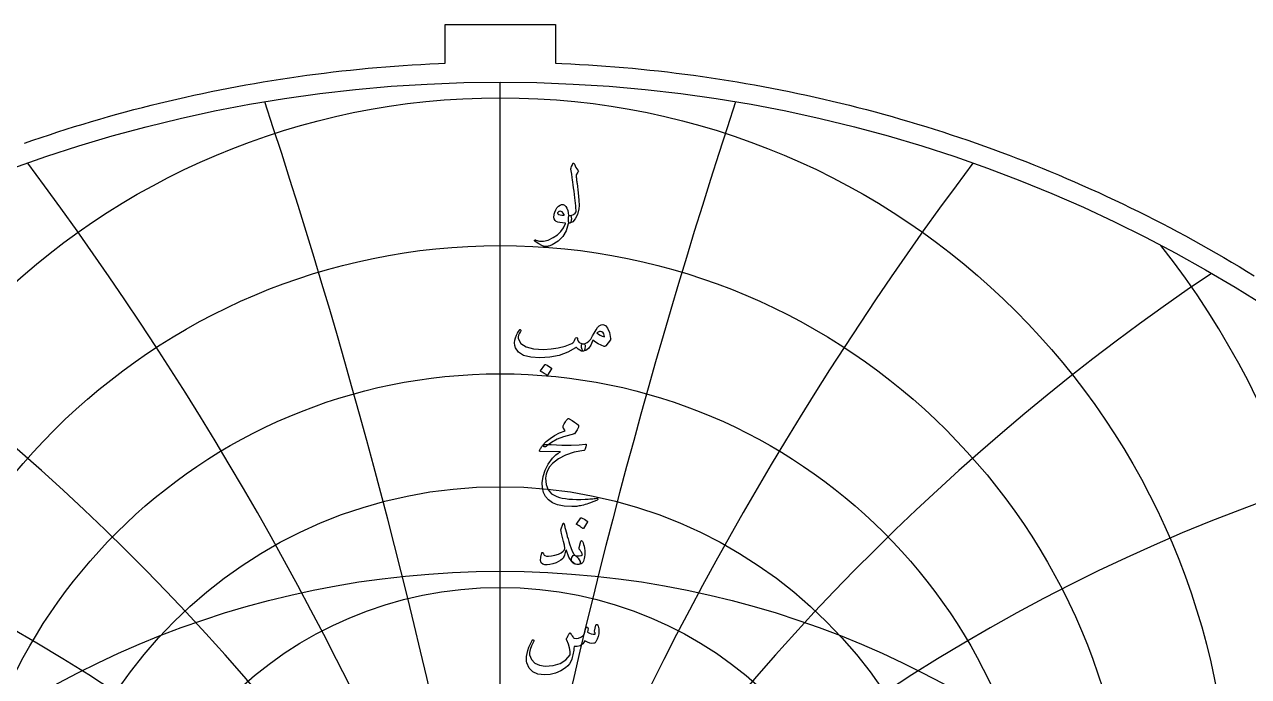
# Model space of a CAD drawing. Header units: millimetres. Extents: x -59 to 59, y -59 to 61.
# Drawn here: x -19.6 to 30.9, y 33.9 to 60.9 of the extents above; entities that cross this region are included whole.
import ezdxf

# ---------------------------------------------------------------- set-up
doc = ezdxf.new("R2010")
doc.units = ezdxf.units.MM
for name, color, linetype in [('CUT_OUTER', 1, 'Continuous'), ('ENGRAVE', 7, 'Continuous'), ('ENGRAVE_FINE', 8, 'Continuous'), ('TEXT', 5, 'Continuous')]:
    doc.layers.add(name, color=color, linetype=linetype)

msp = doc.modelspace()

# ---------------------------------------------------------------- linework, layer by layer
at = {"layer": 'CUT_OUTER'}
msp.add_lwpolyline([(-19.6429, 55.9787), (-19.299, 56.0982), (-18.9545, 56.2155), (-18.6092, 56.3308), (-18.2632, 56.4439), (-17.9165, 56.5549), (-17.5692, 56.6637), (-17.2211, 56.7705), (-16.8725, 56.8751), (-16.5232, 56.9775), (-16.1733, 57.0779), (-15.8227, 57.176), (-15.4716, 57.272), (-15.1199, 57.3659), (-14.7676, 57.4576), (-14.4148, 57.5471), (-14.0614, 57.6345), (-13.7075, 57.7197), (-13.3531, 57.8027), (-12.9982, 57.8835), (-12.6428, 57.9622), (-12.2869, 58.0387), (-11.9305, 58.113), (-11.5737, 58.1851), (-11.2165, 58.255), (-10.8588, 58.3227), (-10.5008, 58.3883), (-10.1423, 58.4516), (-9.7835, 58.5127), (-9.4243, 58.5717), (-9.0647, 58.6284), (-8.7048, 58.6829), (-8.3446, 58.7352), (-7.984, 58.7853), (-7.6232, 58.8332), (-7.262, 58.8788), (-6.9006, 58.9223), (-6.5389, 58.9635), (-6.177, 59.0025), (-5.8149, 59.0393), (-5.4525, 59.0739), (-5.0899, 59.1062), (-4.7272, 59.1364), (-4.3642, 59.1643), (-4.0011, 59.1899), (-3.6379, 59.2134), (-3.2745, 59.2346), (-2.9109, 59.2535), (-2.5473, 59.2703), (-2.275, 59.2812), (-2.275, 60.885), (2.275, 60.885), (2.275, 59.2812), (2.5473, 59.2703), (2.9109, 59.2535), (3.2745, 59.2346), (3.6379, 59.2134), (4.0011, 59.1899), (4.3642, 59.1643), (4.7272, 59.1364), (5.0899, 59.1062), (5.4525, 59.0739), (5.8149, 59.0393), (6.177, 59.0025), (6.5389, 58.9635), (6.9006, 58.9223), (7.262, 58.8788), (7.6232, 58.8332), (7.984, 58.7853), (8.3446, 58.7352), (8.7048, 58.6829), (9.0647, 58.6284), (9.4243, 58.5717), (9.7835, 58.5127), (10.1423, 58.4516), (10.5008, 58.3883), (10.8588, 58.3227), (11.2165, 58.255), (11.5737, 58.1851), (11.9305, 58.113), (12.2869, 58.0387), (12.6428, 57.9622), (12.9982, 57.8835), (13.3531, 57.8027), (13.7075, 57.7197), (14.0614, 57.6345), (14.4148, 57.5471), (14.7676, 57.4576), (15.1199, 57.3659), (15.4716, 57.272), (15.8227, 57.176), (16.1733, 57.0779), (16.5232, 56.9775), (16.8725, 56.8751), (17.2211, 56.7705), (17.5692, 56.6637), (17.9165, 56.5549), (18.2632, 56.4439), (18.6092, 56.3308), (18.9545, 56.2155), (19.299, 56.0982), (19.6429, 55.9787), (19.986, 55.8571), (20.3283, 55.7334), (20.6699, 55.6076), (21.0108, 55.4798), (21.3508, 55.3498), (21.69, 55.2177), (22.0284, 55.0836), (22.366, 54.9474), (22.7027, 54.8092), (23.0386, 54.6688), (23.3736, 54.5264), (23.7077, 54.382), (24.0409, 54.2355), (24.3733, 54.087), (24.7047, 53.9364), (25.0352, 53.7838), (25.3647, 53.6292), (25.6933, 53.4725), (26.0209, 53.3139), (26.3475, 53.1532), (26.6732, 52.9905), (26.9978, 52.8259), (27.3215, 52.6592), (27.6441, 52.4906), (27.9656, 52.32), (28.2861, 52.1474), (28.6056, 51.9729), (28.9239, 51.7964), (29.2412, 51.6179), (29.5574, 51.4375), (29.8724, 51.2552), (30.1863, 51.0709), (30.4991, 50.8847), (30.8108, 50.6967), (31.1213, 50.5066)], dxfattribs=at)
at = {"layer": 'ENGRAVE'}
msp.add_lwpolyline([(0, -58.5), (0, 58.5)], dxfattribs=at)
for centre, radius in [((0, 0), 58.5), ((0, 27.7565), 30.0986), ((0, 25.7082), 26.0424), ((0, 24.0628), 22.3909), ((0, 22.7386), 19.0514), ((0, 0), 38.2935), ((0, 21.6769), 15.9539)]:
    msp.add_circle(centre, radius, dxfattribs=at)
for centre, radius, start, end in [((0, 30.3232), 34.6862, 141.84372, 38.15628), ((0, 33.5765), 39.9846, 164.9746, 15.0254), ((0, 37.769), 46.2584, 182.36325, 357.63675)]:
    msp.add_arc(centre, radius, start, end, dxfattribs=at)
at = {"layer": 'ENGRAVE_FINE'}
for centre, radius, start, end in [((-271.9302, -28.8562), 276.1252, 3.353515, 18.265516), ((-271.9302, -28.8562), 276.1252, 3.353515, 18.265516), ((271.9302, -28.8562), 276.1252, 161.734484, 176.646485), ((271.9302, -28.8562), 276.1252, 161.734484, 176.646485), ((-131.7378, -28.8562), 140.1924, 6.752866, 36.81557), ((-131.7378, -28.8562), 140.1924, 6.752866, 36.81557), ((131.7378, -28.8562), 140.1924, 143.18443, 173.247134), ((131.7378, -28.8562), 140.1924, 143.18443, 173.247134), ((-83.0495, -28.8562), 95.8973, 10.24626, 55.951318), ((-83.0495, -28.8562), 95.8973, 10.24626, 55.951318), ((83.0495, -28.8562), 95.8973, 124.048682, 169.75374), ((83.0495, -28.8562), 95.8973, 124.048682, 169.75374), ((-57.143, -28.8562), 74.5948, 13.886891, 75.995644), ((-57.143, -28.8562), 74.5948, 13.886891, 75.995644), ((57.143, -28.8562), 74.5948, 104.004356, 166.113109), ((57.143, -28.8562), 74.5948, 104.004356, 166.113109)]:
    msp.add_arc(centre, radius, start, end, dxfattribs=at)
at = {"layer": 'TEXT'}
for points in [[(2.9234, 54.9636), (2.9468, 55.02), (2.9649, 55.0648), (2.9779, 55.0978), (2.9857, 55.1192), (2.9918, 55.1329), (2.9995, 55.1426), (3.0091, 55.1484), (3.0203, 55.1504), (3.0331, 55.1482), (3.0437, 55.1417), (3.0521, 55.1309), (3.0584, 55.1158), (3.0871, 55.0416), (3.1215, 54.9748), (3.1615, 54.9153), (3.2071, 54.8632), (3.2199, 54.8466), (3.2236, 54.8278), (3.2181, 54.8068), (3.2037, 54.7837), (3.1275, 54.6764), (3.1327, 54.6284), (3.1379, 54.5813), (3.1431, 54.535), (3.1483, 54.4896), (3.1535, 54.445), (3.1587, 54.4014), (3.1639, 54.3585), (3.1691, 54.3166), (3.2169, 53.9282), (3.246, 53.6247), (3.2566, 53.4058), (3.2486, 53.2718), (3.1833, 53.0285), (3.0981, 52.8488), (2.9931, 52.7327), (2.8681, 52.6802), (2.8646, 52.6802), (2.8612, 52.6802), (2.8577, 52.6802), (2.8542, 52.6802), (2.8337, 52.6996), (2.8205, 52.7442), (2.8147, 52.8138), (2.8162, 52.9085), (2.8194, 52.9435), (2.8292, 52.9691), (2.8454, 52.9851), (2.8681, 52.9915), (2.9559, 53.0091), (3.0289, 53.0408), (3.0873, 53.0869), (3.131, 53.1472), (3.1281, 53.2197), (3.1228, 53.302), (3.1151, 53.3944), (3.1051, 53.4967), (3.0928, 53.6084), (3.0787, 53.7293), (3.0626, 53.8593), (3.0445, 53.9983), (3.0279, 54.135), (3.0125, 54.2578), (2.9985, 54.3668), (2.9857, 54.4619), (2.9747, 54.5432), (2.9658, 54.6107), (2.9591, 54.6643), (2.9546, 54.7041), (2.92, 54.9013), (2.9189, 54.9207), (2.9191, 54.9376), (2.9206, 54.9519), (2.9234, 54.9636)], [(2.7989, 52.6421), (2.7178, 52.3573), (2.5818, 52.1188), (2.3909, 51.9266), (2.145, 51.7807), (2.1106, 51.7658), (2.0767, 51.7525), (2.0432, 51.7408), (2.0101, 51.7305), (1.9776, 51.7219), (1.9461, 51.7154), (1.9154, 51.7107), (1.8855, 51.708), (1.8111, 51.7186), (1.7125, 51.7573), (1.5897, 51.8241), (1.4427, 51.919), (1.4269, 51.9327), (1.4176, 51.9459), (1.4148, 51.9586), (1.4185, 51.9709), (1.4267, 51.9804), (1.4375, 51.9848), (1.4509, 51.9839), (1.4669, 51.9779), (1.6198, 51.9283), (1.7912, 51.9286), (1.9813, 51.9785), (2.19, 52.0782), (2.3604, 52.1939), (2.5013, 52.3299), (2.6129, 52.4862), (2.6951, 52.6629), (2.6944, 52.6691), (2.6925, 52.6741), (2.6893, 52.6778), (2.6847, 52.6802), (2.5656, 52.6871), (2.4642, 52.7009), (2.3805, 52.7217), (2.3145, 52.7494), (2.2635, 52.7922), (2.2315, 52.8514), (2.2185, 52.9271), (2.2246, 53.0192), (2.2265, 53.0314), (2.2289, 53.0439), (2.2317, 53.0565), (2.235, 53.0694), (2.2386, 53.0827), (2.2427, 53.0966), (2.2473, 53.1112), (2.2522, 53.1265), (2.2929, 53.2253), (2.3422, 53.3072), (2.4002, 53.3723), (2.4667, 53.4205), (2.5349, 53.4469), (2.5974, 53.4465), (2.6542, 53.4192), (2.7055, 53.3652), (2.7502, 53.2899), (2.7842, 53.2026), (2.8073, 53.1031), (2.8196, 52.9915), (2.8264, 52.9916), (2.833, 52.992), (2.8394, 52.9925), (2.8456, 52.9933), (2.8517, 52.994), (2.8581, 52.9946), (2.8647, 52.9949), (2.8715, 52.995), (2.8949, 52.99), (2.913, 52.9751), (2.926, 52.9502), (2.9338, 52.9154), (2.937, 52.8772), (2.9364, 52.8384), (2.9319, 52.7993), (2.9234, 52.7597), (2.9124, 52.7249), (2.9001, 52.7001), (2.8865, 52.6851), (2.8715, 52.6802), (2.8058, 52.6802), (2.8054, 52.6739), (2.8041, 52.6655), (2.8019, 52.6549), (2.7989, 52.6421)], [(2.6328, 53.0296), (2.5965, 53.093), (2.5567, 53.1377), (2.5135, 53.1639), (2.4667, 53.1714), (2.4389, 53.1641), (2.414, 53.1524), (2.3922, 53.1364), (2.3733, 53.1161), (2.3673, 53.1053), (2.3664, 53.0936), (2.3707, 53.0811), (2.3803, 53.0677), (2.4159, 53.0363), (2.4676, 53.0149), (2.5353, 53.0034), (2.619, 53.0019), (2.6276, 53.0036), (2.6328, 53.0088), (2.6345, 53.0175), (2.6328, 53.0296)], [(0.7888, 48.262), (0.8011, 48.2754), (0.8139, 48.281), (0.8271, 48.2788), (0.8407, 48.2689), (0.8511, 48.2559), (0.8545, 48.2412), (0.8511, 48.2248), (0.8407, 48.2066), (0.7879, 48.1249), (0.7542, 48.0492), (0.7395, 47.9796), (0.7438, 47.916), (0.8522, 47.7071), (1.063, 47.5614), (1.3763, 47.4788), (1.7921, 47.4593), (2.1007, 47.482), (2.3967, 47.5294), (2.6802, 47.6014), (2.9511, 47.698), (2.9989, 47.7264), (3.0385, 47.7698), (3.0698, 47.8284), (3.093, 47.9022), (3.1007, 47.9231), (3.1137, 47.9376), (3.1319, 47.9456), (3.1552, 47.9471), (3.1719, 47.94), (3.1838, 47.9255), (3.1909, 47.9037), (3.1933, 47.8745), (3.2095, 47.8023), (3.2547, 47.7482), (3.3289, 47.7123), (3.432, 47.6946), (3.4692, 47.6864), (3.4943, 47.6652), (3.5072, 47.631), (3.5081, 47.5839), (3.4956, 47.4961), (3.4787, 47.4334), (3.4575, 47.3957), (3.432, 47.3832), (3.3561, 47.3932), (3.2841, 47.423), (3.216, 47.4727), (3.1518, 47.5424), (3.1464, 47.5452), (3.1371, 47.5432), (3.1239, 47.5365), (3.1068, 47.5251), (2.7842, 47.3434), (2.4322, 47.2137), (2.0507, 47.1358), (1.6399, 47.1099), (1.2602, 47.1358), (0.9652, 47.2137), (0.7551, 47.3434), (0.6297, 47.5251), (0.6011, 47.6265), (0.5916, 47.73), (0.6011, 47.8358), (0.6297, 47.9437), (0.6682, 48.044), (0.7075, 48.1305), (0.7477, 48.2031), (0.7888, 48.262)], [(4.2346, 48.4834), (4.343, 48.4449), (4.4327, 48.3363), (4.5039, 48.1577), (4.5564, 47.9091), (4.5583, 47.8911), (4.5573, 47.8753), (4.5532, 47.8617), (4.546, 47.8503), (4.3557, 47.6115), (4.3425, 47.5971), (4.3272, 47.5882), (4.3097, 47.5849), (4.29, 47.5873), (4.1607, 47.6314), (4.0392, 47.6877), (3.9254, 47.756), (3.8195, 47.8364), (3.7341, 47.6381), (3.6404, 47.4965), (3.5386, 47.4115), (3.4285, 47.3832), (3.4162, 47.3877), (3.4035, 47.4014), (3.3903, 47.4241), (3.3766, 47.4559), (3.3557, 47.5346), (3.3481, 47.5977), (3.3539, 47.6453), (3.3732, 47.6773), (3.3844, 47.6848), (3.3974, 47.6903), (3.4121, 47.6935), (3.4285, 47.6946), (3.5072, 47.708), (3.5842, 47.7447), (3.6595, 47.8049), (3.733, 47.8883), (3.7652, 47.9368), (3.8134, 48.0163), (3.8776, 48.127), (3.9579, 48.2689), (4.0206, 48.3627), (4.0876, 48.4298), (4.159, 48.47), (4.2346, 48.4834)], [(3.9855, 48.1443), (4.0504, 48.0903), (4.1239, 48.0457), (4.2061, 48.0107), (4.2969, 47.9852), (4.2919, 48.0533), (4.2736, 48.1089), (4.2418, 48.1519), (4.1966, 48.1824), (4.1445, 48.1982), (4.0919, 48.1971), (4.039, 48.1791), (3.9855, 48.1443)], [(1.8371, 46.8262), (1.8414, 46.8305), (1.8475, 46.8331), (1.8553, 46.834), (1.8648, 46.8331), (1.932, 46.8059), (1.9954, 46.7726), (2.0548, 46.7332), (2.1104, 46.6878), (2.1158, 46.6809), (2.1182, 46.674), (2.1175, 46.6671), (2.1139, 46.6601), (1.9513, 46.3972), (1.9452, 46.3909), (1.9374, 46.3894), (1.9279, 46.3927), (1.9167, 46.4007), (1.9069, 46.4076), (1.8916, 46.418), (1.8706, 46.4318), (1.844, 46.4491), (1.8114, 46.4699), (1.7722, 46.4941), (1.7266, 46.5217), (1.6745, 46.5529), (1.6676, 46.5581), (1.6641, 46.5633), (1.6641, 46.5685), (1.6676, 46.5736)], [(2.92, 43.9269), (2.6177, 43.848), (2.3509, 43.7462), (2.1195, 43.6214), (1.9236, 43.4737), (1.8935, 43.451), (1.8656, 43.4382), (1.8399, 43.4354), (1.8163, 43.4426), (1.7889, 43.4752), (1.793, 43.5213), (1.8287, 43.5807), (1.8959, 43.6536), (2.0548, 43.7855), (2.2375, 43.9044), (2.444, 44.0104), (2.6743, 44.1034), (2.6086, 44.2002), (2.5963, 44.2245), (2.5904, 44.2487), (2.5911, 44.2729), (2.5982, 44.2971), (2.6447, 44.3894), (2.6873, 44.4658), (2.726, 44.5261), (2.7608, 44.5704), (2.7831, 44.5914), (2.8049, 44.6024), (2.8263, 44.6035), (2.8473, 44.5946), (2.9691, 44.5259), (3.0713, 44.4614), (3.1541, 44.4013), (3.2175, 44.3455), (3.2298, 44.3276), (3.2357, 44.3049), (3.235, 44.2774), (3.2279, 44.2452), (3.2056, 44.1948), (3.1699, 44.1336), (3.1208, 44.0616), (3.0584, 43.9788), (3.0419, 43.9665), (3.0134, 43.9537), (2.9727, 43.9406), (2.92, 43.9269)], [(2.1035, 43.5256), (2.5474, 43.51), (2.9312, 43.5083), (3.2549, 43.5204), (3.5185, 43.5464), (3.5266, 43.5473), (3.5336, 43.5468), (3.5396, 43.5447), (3.5444, 43.5412), (3.548, 43.5363), (3.5501, 43.5304), (3.5506, 43.5233), (3.5496, 43.5152), (3.5428, 43.4837), (3.5362, 43.4547), (3.5298, 43.4283), (3.5237, 43.4045), (3.5177, 43.3833), (3.512, 43.3647), (3.5065, 43.3487), (3.5012, 43.3353), (3.4899, 43.3139), (3.477, 43.2981), (3.4623, 43.288), (3.4458, 43.2834), (3.0462, 43.211), (2.6985, 43.0975), (2.4027, 42.9429), (2.1588, 42.7472), (2.0356, 42.6064), (1.9461, 42.4574), (1.8903, 42.3002), (1.8682, 42.1348), (1.8894, 41.8751), (1.9737, 41.6634), (2.1212, 41.4997), (2.3318, 41.3841), (2.441, 41.349), (2.561, 41.3201), (2.6918, 41.2971), (2.8335, 41.2803), (2.9857, 41.2692), (3.1483, 41.2638), (3.3213, 41.2641), (3.5047, 41.2699), (3.5698, 41.2736), (3.634, 41.2777), (3.697, 41.2822), (3.7589, 41.2872), (3.8194, 41.2926), (3.8779, 41.2984), (3.9344, 41.3047), (3.989, 41.3114), (4.0057, 41.3123), (4.0176, 41.308), (4.0247, 41.2984), (4.0271, 41.2837), (4.0258, 41.2667), (4.0219, 41.2535), (4.0154, 41.2442), (4.0063, 41.2388), (3.9086, 41.1975), (3.816, 41.1601), (3.7287, 41.1265), (3.6465, 41.0969), (3.5697, 41.071), (3.4986, 41.0485), (3.4331, 41.0294), (3.3732, 41.0139), (3.3169, 41.0024), (3.262, 40.9923), (3.2087, 40.9834), (3.157, 40.9758), (3.1065, 40.97), (3.0571, 40.9663), (3.0087, 40.9648), (2.9615, 40.9654), (2.6389, 40.9905), (2.3699, 41.045), (2.1545, 41.1289), (1.9928, 41.2422), (1.8741, 41.3838), (1.7912, 41.5493), (1.7443, 41.7385), (1.7333, 41.9515), (1.7672, 42.2157), (1.8483, 42.4721), (1.9766, 42.7208), (2.1519, 42.9617), (2.2205, 43.0345), (2.2981, 43.1044), (2.3848, 43.1712), (2.4806, 43.235), (1.6433, 43.2419), (1.6232, 43.2506), (1.6148, 43.2661), (1.618, 43.2886), (1.633, 43.318), (1.6611, 43.3608), (1.6866, 43.3993), (1.7095, 43.4335), (1.7298, 43.4633), (1.7476, 43.4886), (1.7627, 43.5092), (1.7752, 43.525), (1.7852, 43.536), (1.8077, 43.5379), (1.8682, 43.5368), (1.9668, 43.5327), (2.1035, 43.5256)], [(3.3196, 40.4978), (3.3239, 40.5021), (3.3299, 40.5047), (3.3377, 40.5056), (3.3472, 40.5047), (3.4145, 40.4775), (3.4778, 40.4442), (3.5373, 40.4048), (3.5929, 40.3594), (3.5983, 40.3525), (3.6007, 40.3456), (3.6, 40.3387), (3.5963, 40.3318), (3.4337, 40.0688), (3.4277, 40.0625), (3.4199, 40.061), (3.4104, 40.0643), (3.3991, 40.0723), (3.3894, 40.0792), (3.3741, 40.0896), (3.3531, 40.1034), (3.3265, 40.1207), (3.2938, 40.1415), (3.2547, 40.1657), (3.2091, 40.1934), (3.157, 40.2245), (3.15, 40.2297), (3.1466, 40.2349), (3.1466, 40.2401), (3.15, 40.2453)], [(2.6518, 40.2003), (2.6717, 40.1096), (2.6934, 40.0174), (2.7167, 39.9236), (2.7418, 39.8284), (2.7686, 39.7312), (2.7971, 39.6316), (2.8274, 39.5296), (2.8594, 39.4253), (2.9241, 39.2376), (2.9831, 39.0966), (3.0365, 39.0024), (3.0843, 38.9548), (3.126, 38.9265), (3.1682, 38.8865), (3.2108, 38.8348), (3.2538, 38.7714), (3.2945, 38.6929), (3.3057, 38.6339), (3.2876, 38.5943), (3.24, 38.5742), (3.0862, 38.5898), (2.9502, 38.6919), (2.832, 38.8804), (2.7314, 39.1555), (2.7293, 39.16), (2.7262, 39.1632), (2.7223, 39.1652), (2.7176, 39.1658), (2.7141, 39.1652), (2.7107, 39.1632), (2.7072, 39.16), (2.7037, 39.1555), (2.694, 39.1109), (2.6821, 39.0638), (2.6681, 39.014), (2.6518, 38.9617), (2.6341, 38.9122), (2.6155, 38.8709), (2.5961, 38.8378), (2.5757, 38.813), (2.5026, 38.7492), (2.4114, 38.6927), (2.302, 38.6436), (2.1744, 38.6019), (2.0447, 38.571), (1.9322, 38.5578), (1.8371, 38.5623), (1.7592, 38.5846), (1.6926, 38.6404), (1.6624, 38.7386), (1.6684, 38.8791), (1.7108, 39.0621), (1.7149, 39.0681), (1.7203, 39.0724), (1.727, 39.075), (1.735, 39.0759), (1.7445, 39.0748), (1.7523, 39.0716), (1.7584, 39.0662), (1.7627, 39.0586), (1.7791, 39.0203), (1.7973, 38.9885), (1.8172, 38.9632), (1.8388, 38.9444), (1.9063, 38.9193), (1.998, 38.9133), (2.1139, 38.9263), (2.254, 38.9583), (2.4034, 39.0063), (2.5195, 39.0603), (2.6023, 39.1204), (2.6518, 39.1866), (2.6601, 39.2536), (2.6467, 39.3682), (2.6116, 39.5304), (2.555, 39.7401), (2.5277, 39.8506), (2.5117, 39.9399), (2.507, 40.0081), (2.5135, 40.055), (2.5792, 40.2418), (2.5863, 40.2615), (2.5939, 40.2755), (2.6019, 40.284), (2.6103, 40.2868), (2.6207, 40.2814), (2.6311, 40.2652), (2.6415, 40.2381), (2.6518, 40.2003)], [(3.3507, 39.0828), (3.3304, 39.1168), (3.3109, 39.1459), (3.2923, 39.1704), (3.2746, 39.1901), (3.2618, 39.2069), (3.2547, 39.2264), (3.2532, 39.2484), (3.2573, 39.2731), (3.3299, 39.536), (3.3401, 39.5589), (3.3533, 39.5654), (3.3695, 39.5555), (3.3888, 39.5291), (3.4177, 39.4731), (3.4424, 39.4054), (3.4627, 39.3261), (3.4787, 39.235), (3.488, 39.1477), (3.4917, 39.0621), (3.4897, 38.9782), (3.4822, 38.896), (3.4698, 38.8244), (3.4536, 38.7619), (3.4335, 38.7085), (3.4095, 38.6642), (3.3799, 38.6313), (3.3395, 38.6054), (3.2882, 38.5863), (3.2261, 38.5742), (3.1626, 38.5719), (3.1033, 38.582), (3.0484, 38.6047), (2.9978, 38.64), (2.9587, 38.6847), (2.9381, 38.736), (2.9362, 38.7937), (2.9528, 38.8579), (2.9794, 38.9105), (3.0108, 38.9436), (3.0469, 38.9572), (3.0878, 38.9513), (3.182, 38.9286), (3.2642, 38.9263), (3.3343, 38.9442), (3.3922, 38.9825), (3.3935, 38.9926), (3.387, 39.0128), (3.3728, 39.0428), (3.3507, 39.0828)], [(3.9475, 36.0646), (3.9535, 36.0797), (3.9613, 36.0905), (3.9708, 36.097), (3.9821, 36.0992), (3.9966, 36.0974), (4.0089, 36.0922), (4.0191, 36.0836), (4.0271, 36.0715), (4.0467, 36.0282), (4.0608, 35.9746), (4.0692, 35.9106), (4.072, 35.8362), (4.0645, 35.7147), (4.0418, 35.5992), (4.0039, 35.4898), (3.951, 35.3865), (3.9328, 35.3616), (3.9129, 35.3424), (3.8913, 35.3287), (3.8679, 35.3207), (3.7834, 35.3153), (3.6923, 35.3303), (3.5948, 35.3655), (3.4908, 35.4211), (3.4032, 35.3011), (3.2997, 35.2213), (3.1801, 35.1817), (3.0445, 35.1824), (3.0401, 35.1094), (3.0337, 35.0392), (3.0254, 34.9719), (3.0151, 34.9073), (3.0029, 34.8451), (2.9887, 34.7849), (2.9726, 34.7267), (2.9546, 34.6703), (2.9126, 34.5687), (2.856, 34.4749), (2.7846, 34.3888), (2.6985, 34.3105), (2.4972, 34.1765), (2.2843, 34.0822), (2.0596, 34.0277), (1.8232, 34.013), (1.5571, 34.0491), (1.3467, 34.1436), (1.1921, 34.2965), (1.0933, 34.5077), (1.0799, 34.5838), (1.0777, 34.6738), (1.0868, 34.7776), (1.1071, 34.8952), (1.1397, 35.0241), (1.1858, 35.1581), (1.2453, 35.2974), (1.3181, 35.4418), (1.324, 35.4509), (1.3311, 35.4574), (1.3395, 35.4613), (1.3493, 35.4626), (1.359, 35.4617), (1.3674, 35.4591), (1.3746, 35.4548), (1.3804, 35.4487), (1.3843, 35.4399), (1.3856, 35.4306), (1.3843, 35.4209), (1.3804, 35.4107), (1.2879, 35.2185), (1.2282, 35.0604), (1.2014, 34.9365), (1.2074, 34.8468), (1.2948, 34.6489), (1.4323, 34.5051), (1.62, 34.4154), (1.8578, 34.3797), (2.1904, 34.4009), (2.4719, 34.4852), (2.7024, 34.6327), (2.8819, 34.8433), (2.8813, 34.9821), (2.8586, 35.1287), (2.8138, 35.2831), (2.747, 35.4453), (2.7386, 35.4617), (2.734, 35.4764), (2.7334, 35.4894), (2.7366, 35.5006), (2.7552, 35.5392), (2.7729, 35.5755), (2.7898, 35.6093), (2.8058, 35.6408), (2.8209, 35.6694), (2.8352, 35.6948), (2.8486, 35.717), (2.8612, 35.7359), (2.8683, 35.7439), (2.8759, 35.7471), (2.8839, 35.7456), (2.8923, 35.7394), (2.8966, 35.7346), (2.9027, 35.7273), (2.9105, 35.7173), (2.92, 35.7048), (2.9308, 35.6896), (2.9425, 35.6719), (2.955, 35.6516), (2.9684, 35.6287), (2.9956, 35.5845), (3.0186, 35.5525), (3.0372, 35.5326), (3.0514, 35.5249), (3.1414, 35.5173), (3.2313, 35.5326), (3.3213, 35.5709), (3.4112, 35.6321), (3.4439, 35.6728), (3.4761, 35.7394), (3.5079, 35.8319), (3.5393, 35.9504), (3.5423, 35.9616), (3.5479, 35.9712), (3.5561, 35.9789), (3.5669, 35.985), (3.5771, 35.9889), (3.5868, 35.9902), (3.5961, 35.9889), (3.605, 35.985), (3.6182, 35.9634), (3.6231, 35.9227), (3.6199, 35.863), (3.6084, 35.7843), (3.6783, 35.7415), (3.7529, 35.7134), (3.8322, 35.7), (3.9164, 35.7013), (3.9153, 35.7266), (3.912, 35.7471), (3.9066, 35.7629), (3.8991, 35.774), (3.8904, 35.7843), (3.8852, 35.7947), (3.8835, 35.8051), (3.8852, 35.8155)]]:
    msp.add_lwpolyline(points, close=True, dxfattribs=at)

doc.saveas('drawing.dxf')
